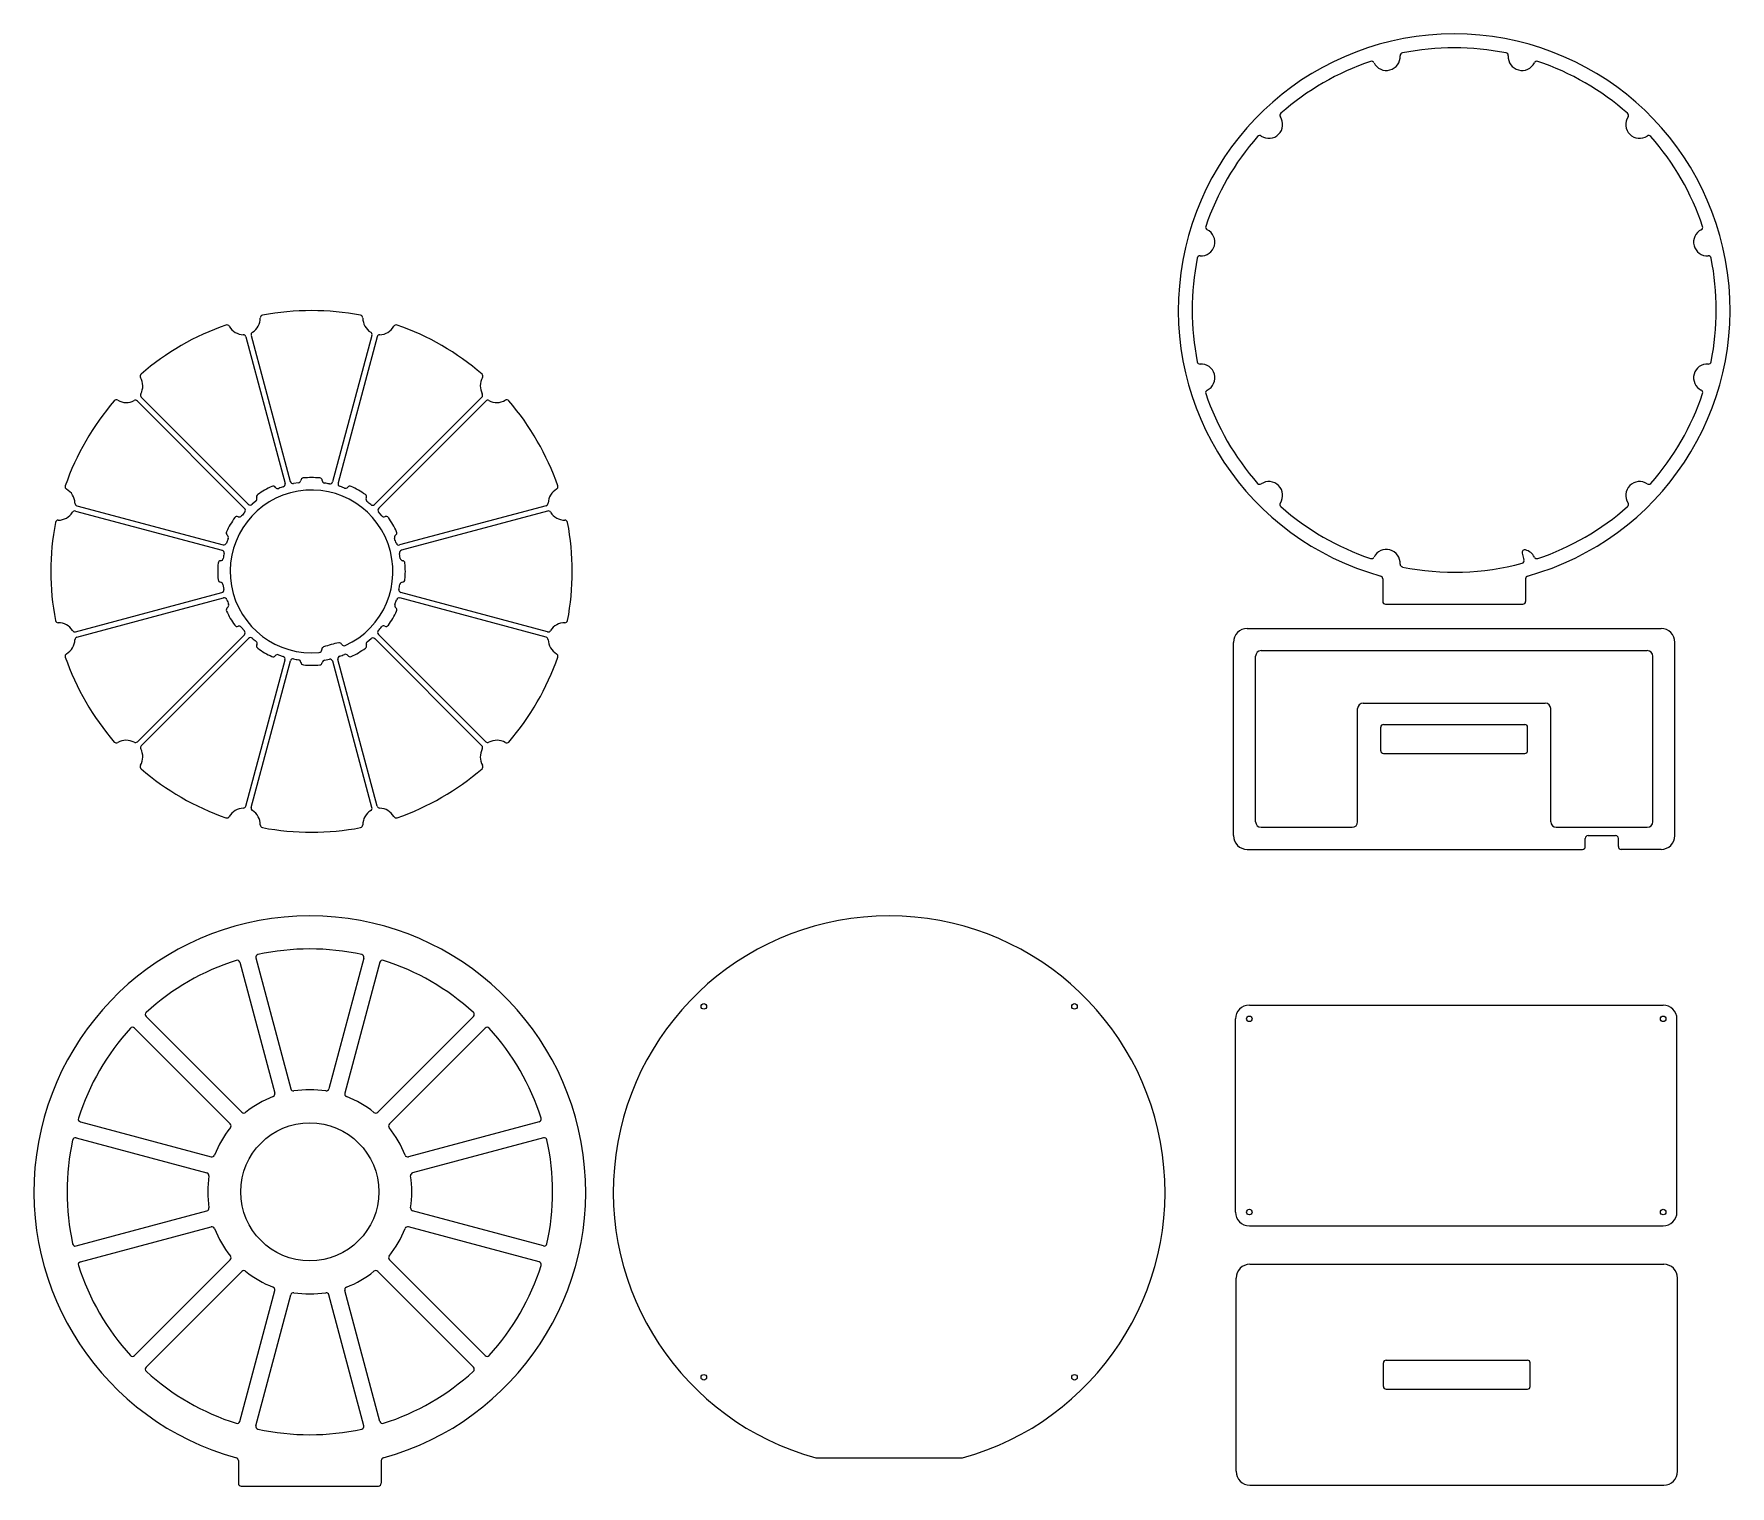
# Model space of a CAD drawing. Header units: millimetres. Extents: x -150 to 465, y -232 to 295.
import ezdxf

# ---------------------------------------------------------------- set-up
doc = ezdxf.new("R2010")
doc.units = ezdxf.units.MM
for name, color, linetype, lineweight, true_color in [('Back', 134, 'Continuous', 0, 0x008080), ('Base Floor', 4, 'Continuous', 0, 0x00ffff), ('Base Main', 2, 'Continuous', 0, 0xffff00), ('Base Top', 4, 'Continuous', 0, 0x00ffff), ('Front', 4, 'Continuous', 0, 0x00ffff), ('Main Ring', 2, 'Continuous', 0, 0xffff00), ('Middle', 7, 'Continuous', 0, 0xffffff), ('Segment', 7, 'Continuous', 0, 0xffffff)]:
    doc.layers.add(name, color=color, linetype=linetype, lineweight=lineweight, true_color=true_color)

# ---------------------------------------------------------------- blocks, each defined once
blk = doc.blocks.new('Face Cutout')
at = {"layer": 'Front'}
for p, q in [((3, 86.91), (3, 37.79)), ((40.86, 76.76), (16.3, 34.23))]:
    blk.add_line(p, q, dxfattribs=at)
for centre, radius, start, end in [((4, 86.91), 1, 87.36478, 180), ((0, 0), 88, 62.63522, 87.36478), ((39.99, 77.26), 1, 330, 62.63522), ((4, 37.79), 1, 180, 263.95767), ((0, 0), 37, 66.04233, 83.95767), ((15.43, 34.73), 1, 246.04233, 330)]:
    blk.add_arc(centre, radius, start, end, dxfattribs=at)
blk = doc.blocks.new('Smooth Segment')
at = {"layer": 'Segment'}
for p, q in [((-21.89, -85.54), (-7.65, -32.41)), ((3.89, -33.01), (3.89, -33.01)), ((4.74, -32.15), (6.52, -31.84)), ((21.89, -85.54), (7.69, -32.56))]:
    blk.add_line(p, q, dxfattribs=at)
for centre, radius, start, end in [((-6.68, -32.67), 1, 78.43848, 165), ((0, 0), 32.35, 258.43848, 261.58186), ((-4.88, -32.99), 1, 3.24769, 81.58186), ((-2.88, -32.87), 1, 183.24769, 264.98461), ((0, 0), 34, 264.98461, 275.04267), ((2.9, -32.87), 1, 275.04267, 352.36861), ((4.88, -33.14), 1, 98.38017, 172.36861), ((6.72, -32.82), 1, 15, 101.57732), ((-20.92, -85.8), 1, 165, 238.39845), ((20.92, -85.8), 1, 301.60155, 15), ((-24.59, -91.76), 6, 359.44415, 58.39845), ((-17.59, -91.83), 1, 179.44415, 259.15758), ((17.59, -91.83), 1, 280.84242, 0.55585), ((24.59, -91.76), 6, 121.60155, 180.55585), ((0, 0), 94.5, 259.15758, 280.84242)]:
    blk.add_arc(centre, radius, start, end, dxfattribs=at)

msp = doc.modelspace()

# ---------------------------------------------------------------- linework, layer by layer
at = {"layer": 'Back'}
msp.add_line((133.38, -221.39), (186.62, -221.39), dxfattribs=at)
for centre in [(92.82, -57.82), (227.18, -57.82), (92.82, -192.18), (227.18, -192.18)]:
    msp.add_circle(centre, 1, dxfattribs=at)
msp.add_arc((160, -125), 100, 285.43574, 254.56426, dxfattribs=at)
at = {"layer": 'Base Floor'}
for p, q in [((290.56, -57.33), (440.56, -57.33)), ((285.56, -132.33), (285.56, -62.33)), ((445.56, -132.33), (445.56, -62.33)), ((290.56, -137.33), (440.56, -137.33))]:
    msp.add_line(p, q, dxfattribs=at)
for centre in [(290.56, -62.33), (440.56, -62.33), (290.56, -132.33), (440.56, -132.33)]:
    msp.add_circle(centre, 1, dxfattribs=at)
for centre, start, end in [((290.56, -62.33), 90, 180), ((440.56, -62.33), 0, 90), ((290.56, -132.33), 180, 270), ((440.56, -132.33), 270, 0)]:
    msp.add_arc(centre, 5, start, end, dxfattribs=at)
at = {"layer": 'Base Main'}
for p, q in [((284.82, 4.07), (284.82, 74.07)), ((289.82, 79.07), (439.82, 79.07)), ((444.82, 4.07), (444.82, 74.07)), ((292.82, 9.07), (292.82, 69.07)), ((294.82, 71.07), (434.82, 71.07)), ((436.82, 9.07), (436.82, 69.07)), ((329.82, 9.07), (329.82, 50.07)), ((331.82, 52.07), (397.82, 52.07)), ((399.82, 9.07), (399.82, 50.07)), ((338.2, 34.82), (338.2, 43.32)), ((339.2, 44.32), (390.43, 44.32)), ((391.43, 34.82), (391.43, 43.32)), ((339.2, 33.82), (390.43, 33.82)), ((294.82, 7.07), (327.82, 7.07)), ((401.82, 7.07), (434.82, 7.07)), ((412.32, 0.07), (412.32, 3.07)), ((413.32, 4.07), (423.32, 4.07)), ((424.32, 0.07), (424.32, 3.07)), ((289.82, -0.93), (411.32, -0.93)), ((439.82, -0.93), (425.32, -0.93))]:
    msp.add_line(p, q, dxfattribs=at)
for centre, radius, start, end in [((289.82, 74.07), 5, 90, 180), ((439.82, 74.07), 5, 0, 90), ((294.82, 69.07), 2, 90, 180), ((434.82, 69.07), 2, 0, 90), ((331.82, 50.07), 2, 90, 180), ((397.82, 50.07), 2, 0, 90), ((339.2, 43.32), 1, 90, 180), ((390.43, 43.32), 1, 0, 90), ((339.2, 34.82), 1, 180, 270), ((390.43, 34.82), 1, 270, 0), ((294.82, 9.07), 2, 180, 270), ((327.82, 9.07), 2, 270, 0), ((401.82, 9.07), 2, 180, 270), ((434.82, 9.07), 2, 270, 0), ((289.82, 4.07), 5, 180, 270), ((411.32, 0.07), 1, 270, 0), ((413.32, 3.07), 1, 90, 180), ((423.32, 3.07), 1, 0, 90), ((425.32, 0.07), 1, 180, 270), ((439.82, 4.07), 5, 270, 0)]:
    msp.add_arc(centre, radius, start, end, dxfattribs=at)
at = {"layer": 'Base Top'}
for p, q in [((290.75, -151.24), (440.75, -151.24)), ((285.75, -226.24), (285.75, -156.24)), ((445.75, -226.24), (445.75, -156.24)), ((339.13, -195.49), (339.13, -186.99)), ((340.13, -185.99), (391.36, -185.99)), ((392.36, -195.49), (392.36, -186.99)), ((340.13, -196.49), (391.36, -196.49)), ((290.75, -231.24), (440.75, -231.24))]:
    msp.add_line(p, q, dxfattribs=at)
for centre, radius, start, end in [((290.75, -156.24), 5, 90, 180), ((440.75, -156.24), 5, 0, 90), ((340.13, -186.99), 1, 90, 180), ((391.36, -186.99), 1, 0, 90), ((340.13, -195.49), 1, 180, 270), ((391.36, -195.49), 1, 270, 0), ((290.75, -226.24), 5, 180, 270), ((440.75, -226.24), 5, 270, 0)]:
    msp.add_arc(centre, radius, start, end, dxfattribs=at)
at = {"layer": 'Front'}
for p, q in [((-75.88, -222.36), (-75.88, -230.59)), ((-24.12, -222.36), (-24.12, -230.59)), ((-74.88, -231.59), (-25.12, -231.59))]:
    msp.add_line(p, q, dxfattribs=at)
msp.add_circle((-50, -125), 25, dxfattribs=at)
for centre, radius, start, end in [((-50, -125), 100, 285.43574, 254.56426), ((-76.88, -222.36), 1, 0, 74.56426), ((-23.12, -222.36), 1, 105.43574, 180), ((-74.88, -230.59), 1, 180, 270), ((-25.12, -230.59), 1, 270, 0)]:
    msp.add_arc(centre, radius, start, end, dxfattribs=at)
at = {"layer": 'Main Ring'}
for p, q in [((389.47, 106.35), (390.11, 103.97)), ((338.93, 97.15), (338.93, 88.91)), ((390.7, 97.15), (390.7, 88.91)), ((339.93, 87.91), (389.7, 87.91))]:
    msp.add_line(p, q, dxfattribs=at)
for centre, radius, start, end in [((364.82, 194.5), 100, 285.43574, 254.56426), ((364.82, 194.5), 95, 78.58758, 101.41242), ((364.82, 194.5), 95, 108.58758, 131.41242), ((334.85, 283.6), 1, 26.38311, 108.58758), ((340.23, 286.27), 5, 206.38311, 3.61689), ((346.22, 286.65), 1, 101.41242, 183.61689), ((383.42, 286.65), 1, 356.38311, 78.58758), ((389.4, 286.27), 5, 176.38311, 333.61689), ((394.78, 283.6), 1, 71.41242, 153.61689), ((364.82, 194.5), 95, 48.58758, 71.41242), ((297.64, 261.68), 5, 236.38311, 33.61689), ((302.64, 265), 1, 131.41242, 213.61689), ((431.99, 261.68), 5, 146.38311, 303.61689), ((426.99, 265), 1, 326.38311, 48.58758), ((364.82, 194.5), 95, 138.58758, 161.41242), ((294.32, 256.68), 1, 56.38311, 138.58758), ((435.31, 256.68), 1, 41.41242, 123.61689), ((364.82, 194.5), 95, 18.58758, 41.41242), ((273.05, 219.09), 5, 266.38311, 63.61689), ((275.72, 224.47), 1, 161.41242, 243.61689), ((456.58, 219.09), 5, 116.38311, 273.61689), ((453.91, 224.47), 1, 296.38311, 18.58758), ((364.82, 194.5), 95, 168.58758, 191.41242), ((272.67, 213.1), 1, 86.38311, 168.58758), ((456.96, 213.1), 1, 11.41242, 93.61689), ((364.82, 194.5), 95, 348.58758, 11.41242), ((272.67, 175.9), 1, 191.41242, 273.61689), ((273.05, 169.92), 5, 296.38311, 93.61689), ((456.58, 169.92), 5, 86.38311, 243.61689), ((456.96, 175.9), 1, 266.38311, 348.58758), ((275.72, 164.54), 1, 116.38311, 198.58758), ((364.82, 194.5), 95, 198.58758, 221.41242), ((364.82, 194.5), 95, 318.58758, 341.41242), ((453.91, 164.54), 1, 341.41242, 63.61689), ((294.32, 132.33), 1, 221.41242, 303.61689), ((297.64, 127.33), 5, 326.38311, 123.61689), ((431.99, 127.33), 5, 56.38311, 213.61689), ((435.31, 132.33), 1, 236.38311, 318.58758), ((302.64, 124.01), 1, 146.38311, 228.58758), ((364.82, 194.5), 95, 228.58758, 251.41242), ((364.82, 194.5), 95, 288.58758, 311.41242), ((426.99, 124.01), 1, 311.41242, 33.61689), ((334.85, 105.41), 1, 251.41242, 333.61689), ((340.23, 102.74), 5, 356.38311, 153.61689), ((390.44, 106.6), 1, 75, 195), ((389.4, 102.74), 5, 26.38311, 75), ((394.78, 105.41), 1, 206.38311, 288.58758), ((346.22, 102.36), 1, 176.38311, 258.58758), ((364.82, 194.5), 95, 258.5876, 285), ((389.15, 103.71), 1, 285, 15), ((337.93, 97.15), 1, 0, 74.56426), ((391.7, 97.15), 1, 105.43574, 180), ((339.93, 88.91), 1, 180, 270), ((389.7, 88.91), 1, 270, 0)]:
    msp.add_arc(centre, radius, start, end, dxfattribs=at)
at = {"layer": 'Middle'}
for centre, radius, start, end in [((-49.37, 99.77), 29.5, 294.51164, 275.48312), ((-33.38, 40.45), 34, 100.3752, 109.96602), ((-39.32, 72.91), 1, 31.01218, 100.3752), ((-46.65, 71.4), 1, 275.48312, 359.15656), ((-44.65, 71.46), 1, 109.96602, 179.15656), ((-37.55, 73.84), 1, 211.01218, 294.51164)]:
    msp.add_arc(centre, radius, start, end, dxfattribs=at)
at = {"layer": 'Segment'}
for p, q in [((-45.65, 71.38), (-45.65, 71.48)), ((-38.46, 73.42), (-38.4, 73.32))]:
    msp.add_line(p, q, dxfattribs=at)

# ---------------------------------------------------------------- block references
at = {"layer": 'Front'}
for rotation in [15.000000000000012, 14.999999999999984, 45, 344.99999999999994, 74.99999999999999, 314.9999999999999, 105, 285, 135, 255, 165, 225, 195]:
    msp.add_blockref('Face Cutout', (-50, -125), dxfattribs=dict(at, rotation=rotation))
at = {"layer": 'Segment'}
for rotation in [210, 180, 150, 240, 120, 270, 90, 299.99999999999994, 60, 330, 29.999999999999993, 360]:
    msp.add_blockref('Smooth Segment', (-49.37, 99.77), dxfattribs=dict(at, rotation=rotation))
msp.add_blockref('Smooth Segment', (-49.37, 99.77), dxfattribs=at)

doc.saveas('drawing.dxf')
